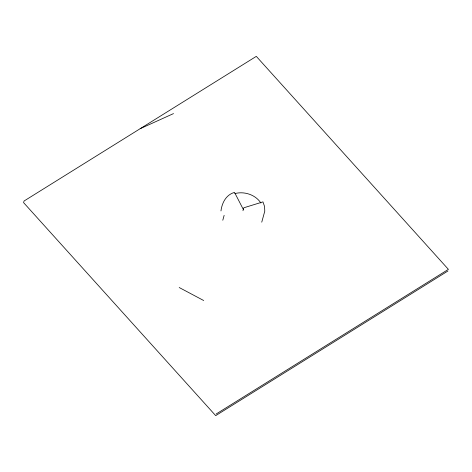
<?xml version="1.0" encoding="UTF-8"?>
<svg xmlns="http://www.w3.org/2000/svg" width="472" height="472" viewBox="0 0 472 472"><rect width="100%" height="100%" fill="white"/><g stroke="black" fill="none" stroke-linecap="round" stroke-linejoin="round"><path stroke-width="0.71" d="M220.967 210.937C221.97 202.86 226.135 194.659 234.537 192.411L243.316 209.432M222.79 220.241L224.135 215.35M242.962 210.736L243.77 207.798L262.951 201.88L264.568 206.488L264.774 211.185L261.748 222.17M216.141 414.003L448.4 269.359L256.308 56.363L24.048 201.013L23.6 202.641L215.692 415.637L447.952 270.987M140.178 128.691L173.507 113.599M234.838 193.591C244.295 191.06 255.476 194.682 260.892 203.013M179.201 287.519L203.692 300.528"/></g></svg>
